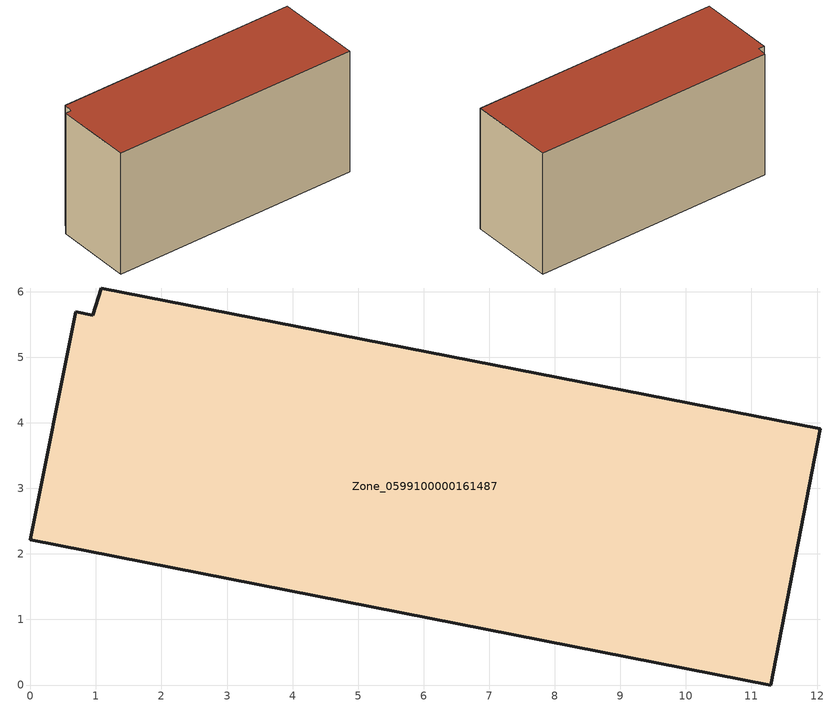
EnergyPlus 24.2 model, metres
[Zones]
Zone_0599100000161487
 floor ground (C_G): 0.69,5.7 0.95,5.64 1.08,6.06 12.05,3.91 11.3,0 0,2.21 z0
 wall outside (C_F): 11.3,0 12.05,3.91 1.08,6.06 0.95,5.64 0.69,5.7 0,2.21 11.3,0 z0:5.84
 roof outside (C_R): 0.95,5.64 0.69,5.7 0,2.21 11.3,0 12.05,3.91 1.08,6.06 z5.84
[BUILDING]
Pand.0599100000161487: North Axis=0; Terrain=City; Loads Convergence Tolerance Value=0.04; Temperature Convergence Tolerance Value=0.4; Solar Distribution=FullExterior; Maximum Number of Warmup Days=25; Minimum Number of Warmup Days=1
[Site:Location]
Rotterdam.The.Hague.AP_ZH_NLD Design_Conditions: Latitude=51.96; Longitude=4.45; Time Zone=1; Elevation=-4.5
[SITE:GROUNDTEMPERATURE:BUILDINGSURFACE]
18, 18, 18, 18, 18, 18, 18, 18, 18, 18, 18, 18
[MATERIAL] Thermal Absorptance=0.9; Solar Absorptance=0.7; Visible Absorptance=0.7
Name | Roughness | Thickness | Conductivity | Density | Specific Heat
G.TI.1946-1964 | MediumSmooth | 0.15 | 1 | 540 | 1210
F.TI.1946-1964 | Rough | 0.3 | 0.857143 | 1920 | 840
R.TI.1946-1964 | MediumRough | 0.2 | 0.277778 | 1500 | 1000
[CONSTRUCTION]
C_G: G.TI.1946-1964
C_F: F.TI.1946-1964
C_R: R.TI.1946-1964
[ZONE]
Zone_0599100000161487: Type=1; Multiplier=1; Ceiling Height=Autocalculate; Volume=Autocalculate; Floor Area=autocalculate; Part of Total Floor Area=Yes
[ZONEINFILTRATION:DESIGNFLOWRATE]
Infil_Zone_0599100000161487: Zone or ZoneList or Space or SpaceList=Zone_0599100000161487; Schedule=AlwaysOn; Design Flow Rate Calculation Method=Flow/Area; Flow Rate per Floor Area=0.003; Constant Term Coefficient=1; Temperature Term Coefficient=0; Velocity Term Coefficient=0; Velocity Squared Term Coefficient=0
[HVACTEMPLATE:ZONE:IDEALLOADSAIRSYSTEM]
Zone_0599100000161487: Maximum Heating Supply Air Temperature=50; Minimum Cooling Supply Air Temperature=13; Maximum Heating Supply Air Humidity Ratio=0.0156; Minimum Cooling Supply Air Humidity Ratio=0.0077; Heating Limit=NoLimit; Cooling Limit=NoLimit; Dehumidification Control Type=ConstantSensibleHeatRatio; Cooling Sensible Heat Ratio=0.7; Dehumidification Setpoint=60; Humidification Control Type=None; Humidification Setpoint=30; Outdoor Air Method=None; Outdoor Air Flow Rate per Person=0.00944; Outdoor Air Flow Rate per Zone Floor Area=0; Outdoor Air Flow Rate per Zone=0; Demand Controlled Ventilation Type=None; Outdoor Air Economizer Type=NoEconomizer; Heat Recovery Type=None; Sensible Heat Recovery Effectiveness=0.7; Latent Heat Recovery Effectiveness=0.65
[ZONECONTROL:THERMOSTAT]
ThermostatControl_Zone_0599100000161487: Zone or ZoneList=Zone_0599100000161487; Control Type Schedule=DualSetpointControlType; Control 1=Thermostat_Zone_0599100000161487; Temperature Difference Between Cutout And Setpoint=0
[THERMOSTATSETPOINT:DUALSETPOINT]
Thermostat_Zone_0599100000161487: Heating Setpoint Temperature Schedule=HeatingSetpoint_Zone_0599100000161487; Cooling Setpoint Temperature Schedule=CoolingSetpoint_Zone_0599100000161487
[SCHEDULE:COMPACT]
HeatingSetpoint_Zone_0599100000161487: Through: 12/31, For: AllDays, Until: 24:00, 21
CoolingSetpoint_Zone_0599100000161487: Through: 12/31, For: AllDays, Until: 24:00, 24
DualSetpointControlType: Through: 12/31, For: AllDays, Until: 24:00, 4
AlwaysOn: Through: 12/31, For: AllDays, Until: 24:00, 1
